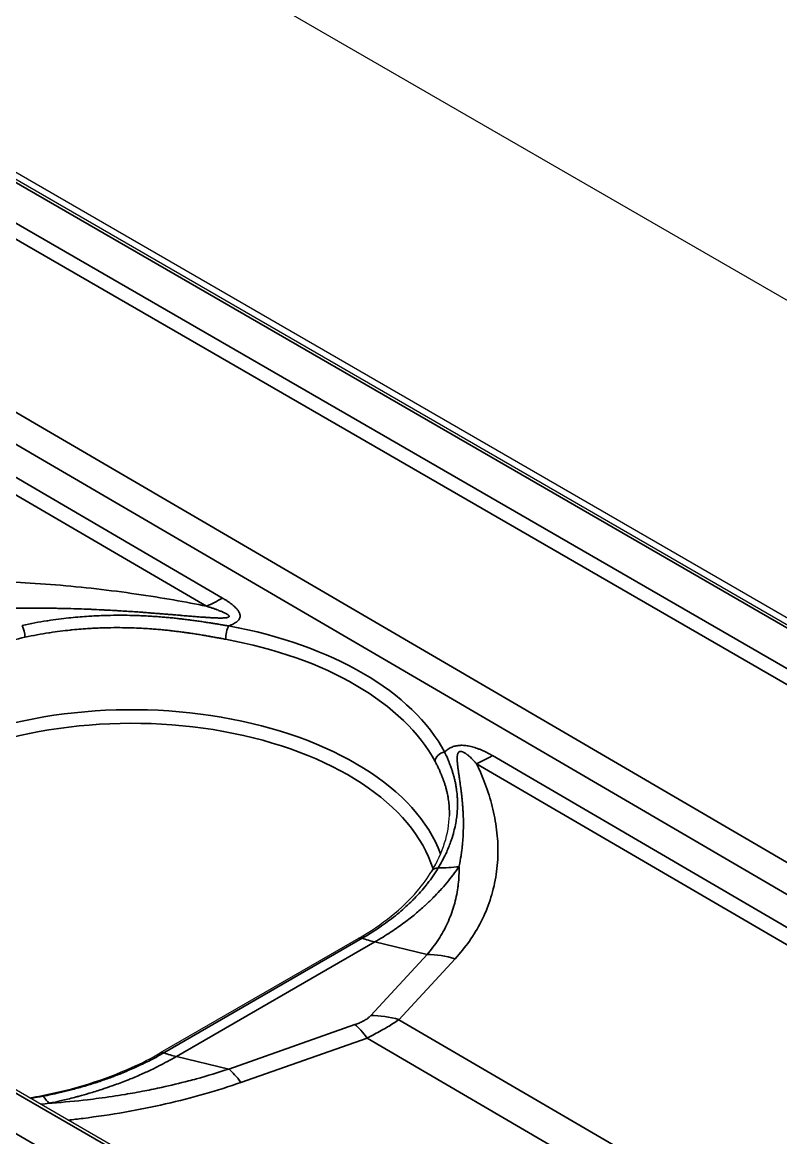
# Model space of a CAD drawing. Header units: millimetres. Extents: x 68 to 2000, y 100 to 2870.
# Drawn here: x 1219.78 to 1239, y 942.92 to 971.18 of the extents above; entities that cross this region are included whole.
import ezdxf

# ---------------------------------------------------------------- set-up
doc = ezdxf.new("R2010")
doc.units = ezdxf.units.MM
doc.header["$LTSCALE"] = 10
doc.layers.add('_Sichtbarkanten', color=7, linetype='Continuous', lineweight=25)
doc.layers.add('Sichtbar schmal (ISO)', color=7, linetype='Continuous', lineweight=35)

msp = doc.modelspace()

# ---------------------------------------------------------------- linework, layer by layer
at = {"layer": '_Sichtbarkanten'}
for p, q in [((1204.086, 984.388), (1557.64, 780.264)), ((1215.401, 969.636), (1532.191, 786.737)), ((1215.93, 969.507), (1531.866, 787.102)), ((1512.209, 775.207), (1195.431, 958.099)), ((1228.303, 947.969), (1223.279, 945.068))]:
    msp.add_line(p, q, dxfattribs=at)
for points in [[(1230.161, 949.676), (1230.447, 950.148), (1230.596, 950.63), (1230.606, 951.085)], [(1219.968, 943.933), (1220.072, 943.951), (1220.175, 943.97), (1220.278, 943.99)]]:
    msp.add_open_spline(points, degree=3, dxfattribs=at)
for points, knots in [([(1228.303, 947.969), (1228.907, 948.317), (1229.415, 948.728), (1229.932, 949.332), (1230.056, 949.502), (1230.161, 949.676)], [0, 0, 0, 0, 0.5181403, 0.5181403, 0.7140835, 0.7140835, 0.7140835, 0.7140835]), ([(1220.278, 943.99), (1221.094, 944.149), (1221.872, 944.392), (1222.807, 944.812), (1223.05, 944.936), (1223.279, 945.068)], [0, 0, 0, 0, 0.5210187, 0.5210187, 0.7172371, 0.7172371, 0.7172371, 0.7172371])]:
    msp.add_open_spline(points, degree=3, knots=knots, dxfattribs=at)
at = {"layer": 'Sichtbar schmal (ISO)'}
for p, q in [((1532.066, 786.724), (1215.276, 969.623)), ((1214.392, 969.106), (1531.17, 786.214)), ((1530.993, 785.911), (1214.216, 968.803)), ((1338.016, 892.207), (1214.216, 964.445)), ((1337.66, 891.603), (1213.86, 963.841)), ((1212.964, 963.529), (1224.855, 956.591)), ((1212.56, 963.323), (1224.452, 956.385)), ((1512.084, 775.195), (1195.306, 958.087)), ((1194.41, 957.576), (1511.201, 774.677)), ((1274.353, 927.714), (1231.698, 952.599)), ((1273.95, 927.508), (1231.295, 952.393)), ((1223.368, 945.07), (1228.396, 947.973)), ((1228.714, 947.879), (1223.687, 944.976)), ((1230.043, 947.563), (1228.714, 947.879)), ((1228.617, 946.018), (1230.043, 947.563)), ((1229.327, 945.911), (1230.753, 947.456)), ((1225.015, 944.661), (1228.214, 945.785)), ((1261.078, 927.387), (1229.327, 945.911)), ((1225.322, 944.321), (1228.52, 945.445)), ((1260.271, 926.921), (1228.52, 945.445)), ((1225.015, 944.661), (1223.687, 944.976))]:
    msp.add_line(p, q, dxfattribs=at)
for centre, major_axis, ratio, start_param, end_param in [((1224.874, 960.663), (-2.52, -4.319), 0.574329, 0.673643, 0.78801), ((1219.766, 955.731), (0.052, -0.244), 0.269739, 0.942106, 2.277328), ((1225.01, 955.682), (-0.045, -0.246), 0.238521, 3.782116, 5.333013), ((1222.56, 951.293), (8.296, -0.038), 0.580365, 0.302928, 1.273544), ((1222.559, 951.093), (8.046, -0.038), 0.580459, 0.303008, 1.273623), ((1222.559, 949.142), (8.004, 0), 0.57735, 0.21142, 2.356194), ((1222.559, 948.942), (7.754, 0), 0.57735, 0.176871, 2.356194), ((1230.484, 952.49), (-0.221, -0.118), 0.777277, 4.315957, 5.871744), ((1231.717, 956.671), (2.519, 4.319), 0.574299, 3.815209, 3.929578), ((1230.375, 949.547), (-0.214, 0.13), 0.761312, 5.358911, 6.283188), ((1229.324, 953.914), (-4.437, 2.305), 0.780416, 2.16659, 2.280296), ((1228.428, 947.752), (-0.125, 0.217), 0.589758, 5.691809, 6.283685), ((1227.716, 952.372), (-2.5, 4.33), 0.57735, 2.549653, 2.642415), ((1230.542, 945.317), (-1.838, 1.695), 0.802198, 5.25698, 5.569476), ((1229.116, 943.772), (-1.838, 1.695), 0.802198, 5.25698, 5.569476), ((1228.713, 943.539), (-0.829, 2.359), 0.270007, 5.552685, 5.865182), ((1222.689, 949.469), (-2.5, 4.33), 0.57735, 2.549653, 2.642415), ((1225.514, 942.415), (-0.829, 2.359), 0.270006, 5.552685, 5.865181), ((1220.023, 948.544), (0.846, -4.928), 0.236749, 5.857535, 5.971234)]:
    msp.add_ellipse(centre, major_axis=major_axis, ratio=ratio, start_param=start_param, end_param=end_param, dxfattribs=at)
for points in [[(1224.452, 956.385), (1224.19, 956.437), (1223.634, 956.543), (1222.686, 956.696), (1221.664, 956.83), (1220.621, 956.932), (1219.601, 956.998), (1218.624, 957.029), (1217.68, 957.027), (1216.698, 956.989), (1215.704, 956.908), (1215.076, 956.825), (1214.767, 956.775)], [(1224.855, 956.591), (1224.881, 956.576), (1224.93, 956.547), (1224.995, 956.504), (1225.053, 956.463), (1225.106, 956.424), (1225.151, 956.385), (1225.191, 956.347), (1225.225, 956.31), (1225.253, 956.275), (1225.275, 956.24), (1225.291, 956.206), (1225.3, 956.173), (1225.304, 956.143), (1225.302, 956.113), (1225.294, 956.085), (1225.281, 956.057), (1225.26, 956.028), (1225.23, 955.998), (1225.189, 955.968), (1225.139, 955.939), (1225.079, 955.911), (1225.034, 955.894), (1225.01, 955.886)], [(1219.997, 943.916), (1220.1, 943.934), (1220.205, 943.953), (1220.311, 943.973)], [(1220.47, 943.793), (1220.396, 943.784), (1220.324, 943.776), (1220.252, 943.769)]]:
    msp.add_open_spline(points, degree=3, dxfattribs=at)
for points, knots in [([(1224.452, 956.385), (1224.482, 956.375), (1224.511, 956.366), (1224.539, 956.357), (1224.566, 956.348), (1224.592, 956.339), (1224.617, 956.331), (1224.642, 956.322), (1224.666, 956.314), (1224.688, 956.306), (1224.71, 956.298), (1224.732, 956.29), (1224.752, 956.282), (1224.753, 956.281), (1224.755, 956.281), (1224.756, 956.28), (1224.775, 956.273), (1224.792, 956.266), (1224.809, 956.26), (1224.811, 956.259), (1224.812, 956.258), (1224.814, 956.258), (1224.83, 956.251), (1224.845, 956.245), (1224.859, 956.238), (1224.861, 956.238), (1224.863, 956.237), (1224.865, 956.236), (1224.878, 956.23), (1224.891, 956.224), (1224.903, 956.219), (1224.905, 956.218), (1224.907, 956.217), (1224.909, 956.216), (1224.92, 956.211), (1224.931, 956.205), (1224.941, 956.2), (1224.942, 956.199), (1224.944, 956.198), (1224.946, 956.197), (1224.955, 956.192), (1224.964, 956.187), (1224.971, 956.182), (1224.973, 956.182), (1224.974, 956.181), (1224.976, 956.18), (1224.983, 956.175), (1224.989, 956.171), (1224.995, 956.167), (1224.996, 956.166), (1224.997, 956.165), (1224.999, 956.164), (1225.004, 956.16), (1225.008, 956.156), (1225.012, 956.152), (1225.013, 956.151), (1225.013, 956.15), (1225.014, 956.15), (1225.017, 956.146), (1225.02, 956.143), (1225.022, 956.14), (1225.024, 956.136), (1225.025, 956.132), (1225.025, 956.128), (1225.025, 956.125), (1225.024, 956.121), (1225.022, 956.118), (1225.02, 956.115), (1225.016, 956.112), (1225.011, 956.109), (1225.01, 956.108), (1225.008, 956.107), (1225.007, 956.106), (1225.002, 956.104), (1224.997, 956.102), (1224.991, 956.1), (1224.988, 956.1), (1224.985, 956.099), (1224.983, 956.098), (1224.976, 956.096), (1224.968, 956.095), (1224.959, 956.094), (1224.955, 956.093), (1224.951, 956.092), (1224.947, 956.092), (1224.938, 956.091), (1224.928, 956.09), (1224.917, 956.089), (1224.912, 956.088), (1224.906, 956.088), (1224.9, 956.088), (1224.889, 956.087), (1224.877, 956.086), (1224.864, 956.086), (1224.857, 956.086), (1224.85, 956.086), (1224.843, 956.085), (1224.83, 956.085), (1224.815, 956.085), (1224.801, 956.085), (1224.792, 956.085), (1224.784, 956.085), (1224.775, 956.085), (1224.76, 956.086), (1224.745, 956.086), (1224.728, 956.086), (1224.718, 956.087), (1224.708, 956.087), (1224.698, 956.087), (1224.682, 956.088), (1224.665, 956.089), (1224.647, 956.089), (1224.636, 956.09), (1224.625, 956.09), (1224.613, 956.091), (1224.595, 956.092), (1224.577, 956.093), (1224.558, 956.094), (1224.545, 956.095), (1224.532, 956.095), (1224.518, 956.096), (1224.5, 956.097), (1224.48, 956.099), (1224.461, 956.1), (1224.446, 956.101), (1224.43, 956.102), (1224.415, 956.103), (1224.395, 956.104), (1224.374, 956.106), (1224.353, 956.107), (1224.336, 956.109), (1224.318, 956.11), (1224.3, 956.111), (1224.279, 956.113), (1224.257, 956.115), (1224.235, 956.116), (1224.215, 956.118), (1224.195, 956.119), (1224.174, 956.121), (1224.151, 956.123), (1224.128, 956.125), (1224.104, 956.127), (1224.082, 956.128), (1224.059, 956.13), (1224.035, 956.132), (1224.011, 956.134), (1223.986, 956.136), (1223.961, 956.138), (1223.935, 956.141), (1223.909, 956.143), (1223.882, 956.145), (1223.856, 956.147), (1223.83, 956.149), (1223.803, 956.152), (1223.774, 956.154), (1223.744, 956.157), (1223.714, 956.159), (1223.686, 956.161), (1223.659, 956.164), (1223.63, 956.166), (1223.597, 956.169), (1223.563, 956.172), (1223.528, 956.175), (1223.499, 956.177), (1223.47, 956.179), (1223.44, 956.182), (1223.402, 956.185), (1223.364, 956.188), (1223.324, 956.191), (1223.294, 956.194), (1223.263, 956.196), (1223.231, 956.199), (1223.189, 956.202), (1223.145, 956.205), (1223.1, 956.209), (1223.068, 956.211), (1223.035, 956.214), (1223.002, 956.216), (1222.954, 956.22), (1222.904, 956.224), (1222.853, 956.228), (1222.82, 956.23), (1222.786, 956.232), (1222.751, 956.235), (1222.696, 956.239), (1222.641, 956.243), (1222.583, 956.247), (1222.548, 956.249), (1222.512, 956.251), (1222.476, 956.254), (1222.415, 956.258), (1222.352, 956.262), (1222.287, 956.266), (1222.25, 956.268), (1222.213, 956.27), (1222.175, 956.272), (1222.106, 956.276), (1222.035, 956.28), (1221.962, 956.284), (1221.924, 956.286), (1221.885, 956.288), (1221.846, 956.29), (1221.768, 956.294), (1221.688, 956.298), (1221.606, 956.302), (1221.566, 956.303), (1221.526, 956.305), (1221.485, 956.307), (1221.398, 956.31), (1221.308, 956.314), (1221.215, 956.317), (1221.174, 956.318), (1221.132, 956.32), (1221.09, 956.321), (1220.991, 956.324), (1220.89, 956.326), (1220.783, 956.329), (1220.741, 956.329), (1220.697, 956.33), (1220.653, 956.331), (1220.54, 956.333), (1220.423, 956.334), (1220.302, 956.335), (1220.256, 956.335), (1220.211, 956.336), (1220.164, 956.336), (1220.035, 956.336), (1219.901, 956.336), (1219.763, 956.334), (1219.717, 956.334), (1219.671, 956.333), (1219.624, 956.332)], [0, 0, 0, 0, 0.0238095, 0.0238095, 0.0238095, 0.047619, 0.047619, 0.047619, 0.0714286, 0.0714286, 0.0714286, 0.0952381, 0.0952381, 0.0952381, 0.0969781, 0.0969781, 0.0969781, 0.1190476, 0.1190476, 0.1190476, 0.121223, 0.121223, 0.121223, 0.1428571, 0.1428571, 0.1428571, 0.1454672, 0.1454672, 0.1454672, 0.1666667, 0.1666667, 0.1666667, 0.1697096, 0.1697096, 0.1697096, 0.1904762, 0.1904762, 0.1904762, 0.1939527, 0.1939527, 0.1939527, 0.2142857, 0.2142857, 0.2142857, 0.2181982, 0.2181982, 0.2181982, 0.2380952, 0.2380952, 0.2380952, 0.2424508, 0.2424508, 0.2424508, 0.2619048, 0.2619048, 0.2619048, 0.2666986, 0.2666986, 0.2666986, 0.2857143, 0.2857143, 0.2857143, 0.3095238, 0.3095238, 0.3095238, 0.3333333, 0.3333333, 0.3333333, 0.3571429, 0.3571429, 0.3571429, 0.3636603, 0.3636603, 0.3636603, 0.3809524, 0.3809524, 0.3809524, 0.3879033, 0.3879033, 0.3879033, 0.4047619, 0.4047619, 0.4047619, 0.4121547, 0.4121547, 0.4121547, 0.4285714, 0.4285714, 0.4285714, 0.4363978, 0.4363978, 0.4363978, 0.452381, 0.452381, 0.452381, 0.4606345, 0.4606345, 0.4606345, 0.4761905, 0.4761905, 0.4761905, 0.4848842, 0.4848842, 0.4848842, 0.5, 0.5, 0.5, 0.5091343, 0.5091343, 0.5091343, 0.5238095, 0.5238095, 0.5238095, 0.5333787, 0.5333787, 0.5333787, 0.547619, 0.547619, 0.547619, 0.5576197, 0.5576197, 0.5576197, 0.5714286, 0.5714286, 0.5714286, 0.5818626, 0.5818626, 0.5818626, 0.5952381, 0.5952381, 0.5952381, 0.6061063, 0.6061063, 0.6061063, 0.6190476, 0.6190476, 0.6190476, 0.6303502, 0.6303502, 0.6303502, 0.6428571, 0.6428571, 0.6428571, 0.6545951, 0.6545951, 0.6545951, 0.6666667, 0.6666667, 0.6666667, 0.6788392, 0.6788392, 0.6788392, 0.6904762, 0.6904762, 0.6904762, 0.7030824, 0.7030824, 0.7030824, 0.7142857, 0.7142857, 0.7142857, 0.7273264, 0.7273264, 0.7273264, 0.7380952, 0.7380952, 0.7380952, 0.7515702, 0.7515702, 0.7515702, 0.7619048, 0.7619048, 0.7619048, 0.7758145, 0.7758145, 0.7758145, 0.7857143, 0.7857143, 0.7857143, 0.8000588, 0.8000588, 0.8000588, 0.8095238, 0.8095238, 0.8095238, 0.8243033, 0.8243033, 0.8243033, 0.8333333, 0.8333333, 0.8333333, 0.8485465, 0.8485465, 0.8485465, 0.8571429, 0.8571429, 0.8571429, 0.8727909, 0.8727909, 0.8727909, 0.8809524, 0.8809524, 0.8809524, 0.8970368, 0.8970368, 0.8970368, 0.9047619, 0.9047619, 0.9047619, 0.9212781, 0.9212781, 0.9212781, 0.9285714, 0.9285714, 0.9285714, 0.9455208, 0.9455208, 0.9455208, 0.952381, 0.952381, 0.952381, 0.9697265, 0.9697265, 0.9697265, 0.9761905, 0.9761905, 0.9761905, 0.9940813, 0.9940813, 0.9940813, 0.9999997, 0.9999997, 0.9999997, 0.9999997]), ([(1225.01, 955.886), (1224.975, 955.892), (1224.936, 955.898), (1224.895, 955.905), (1224.891, 955.906), (1224.887, 955.906), (1224.883, 955.907), (1224.846, 955.913), (1224.806, 955.92), (1224.765, 955.927), (1224.757, 955.928), (1224.749, 955.929), (1224.742, 955.93), (1224.702, 955.937), (1224.661, 955.943), (1224.617, 955.95), (1224.605, 955.952), (1224.593, 955.954), (1224.581, 955.956), (1224.54, 955.963), (1224.497, 955.969), (1224.452, 955.976), (1224.436, 955.979), (1224.419, 955.981), (1224.402, 955.984), (1224.359, 955.99), (1224.315, 955.997), (1224.269, 956.003), (1224.247, 956.007), (1224.225, 956.01), (1224.202, 956.013), (1224.158, 956.019), (1224.113, 956.025), (1224.067, 956.031), (1224.038, 956.035), (1224.009, 956.039), (1223.98, 956.043), (1223.936, 956.048), (1223.89, 956.054), (1223.843, 956.059), (1223.808, 956.063), (1223.771, 956.068), (1223.733, 956.072), (1223.689, 956.077), (1223.644, 956.081), (1223.597, 956.086), (1223.553, 956.091), (1223.507, 956.095), (1223.46, 956.099), (1223.416, 956.103), (1223.371, 956.107), (1223.326, 956.111), (1223.271, 956.115), (1223.214, 956.12), (1223.156, 956.124), (1223.113, 956.127), (1223.07, 956.129), (1223.025, 956.132), (1222.958, 956.136), (1222.889, 956.14), (1222.817, 956.143), (1222.777, 956.144), (1222.736, 956.146), (1222.694, 956.148), (1222.612, 956.15), (1222.527, 956.152), (1222.439, 956.154), (1222.402, 956.154), (1222.364, 956.155), (1222.326, 956.155), (1222.227, 956.155), (1222.124, 956.155), (1222.017, 956.153), (1221.984, 956.152), (1221.951, 956.151), (1221.918, 956.15), (1221.798, 956.147), (1221.674, 956.142), (1221.543, 956.135), (1221.517, 956.133), (1221.491, 956.132), (1221.465, 956.13), (1221.322, 956.121), (1221.172, 956.109), (1221.014, 956.092), (1220.997, 956.091), (1220.979, 956.089), (1220.962, 956.087), (1220.792, 956.069), (1220.615, 956.046), (1220.427, 956.018), (1220.419, 956.016), (1220.411, 956.015), (1220.403, 956.014), (1220.206, 955.983), (1219.999, 955.946), (1219.782, 955.9)], [0.0000001, 0.0000001, 0.0000001, 0.0000001, 0.0588235, 0.0588235, 0.0588235, 0.0646224, 0.0646224, 0.0646224, 0.1176471, 0.1176471, 0.1176471, 0.1272228, 0.1272228, 0.1272228, 0.1764706, 0.1764706, 0.1764706, 0.189773, 0.189773, 0.189773, 0.2352941, 0.2352941, 0.2352941, 0.2521256, 0.2521256, 0.2521256, 0.2941176, 0.2941176, 0.2941176, 0.3143832, 0.3143832, 0.3143832, 0.3529412, 0.3529412, 0.3529412, 0.3765824, 0.3765824, 0.3765824, 0.4117647, 0.4117647, 0.4117647, 0.4387874, 0.4387874, 0.4387874, 0.4705882, 0.4705882, 0.4705882, 0.501055, 0.501055, 0.501055, 0.5294118, 0.5294118, 0.5294118, 0.5633979, 0.5633979, 0.5633979, 0.5882353, 0.5882353, 0.5882353, 0.6258255, 0.6258255, 0.6258255, 0.6470588, 0.6470588, 0.6470588, 0.688354, 0.688354, 0.688354, 0.7058824, 0.7058824, 0.7058824, 0.7509911, 0.7509911, 0.7509911, 0.7647059, 0.7647059, 0.7647059, 0.8137758, 0.8137758, 0.8137758, 0.8235294, 0.8235294, 0.8235294, 0.8765024, 0.8765024, 0.8765024, 0.8823529, 0.8823529, 0.8823529, 0.9387553, 0.9387553, 0.9387553, 0.9411765, 0.9411765, 0.9411765, 1, 1, 1, 1]), ([(1219.85, 955.598), (1219.633, 955.551), (1219.418, 955.5), (1219.207, 955.443), (1219.202, 955.441), (1219.198, 955.44), (1219.193, 955.439), (1219, 955.386), (1218.81, 955.33), (1218.624, 955.269), (1218.603, 955.262), (1218.582, 955.255), (1218.56, 955.247), (1218.382, 955.188), (1218.207, 955.124), (1218.037, 955.057), (1218.011, 955.046), (1217.984, 955.036), (1217.958, 955.025), (1217.782, 954.954), (1217.61, 954.878), (1217.444, 954.799), (1217.427, 954.791), (1217.409, 954.783), (1217.392, 954.774), (1217.21, 954.686), (1217.035, 954.593), (1216.868, 954.497)], [0, 0, 0, 0, 0.195535, 0.195535, 0.195535, 0.2, 0.2, 0.2, 0.379333, 0.379333, 0.379333, 0.4, 0.4, 0.4, 0.573325, 0.573325, 0.573325, 0.6, 0.6, 0.6, 0.781023, 0.781023, 0.781023, 0.8, 0.8, 0.8, 1, 1, 1, 1]), ([(1224.936, 955.548), (1224.9, 955.554), (1224.862, 955.561), (1224.822, 955.569), (1224.818, 955.569), (1224.814, 955.57), (1224.81, 955.571), (1224.773, 955.578), (1224.735, 955.585), (1224.694, 955.592), (1224.687, 955.593), (1224.679, 955.595), (1224.672, 955.596), (1224.633, 955.603), (1224.592, 955.61), (1224.55, 955.618), (1224.538, 955.62), (1224.527, 955.622), (1224.515, 955.624), (1224.475, 955.631), (1224.433, 955.638), (1224.39, 955.646), (1224.373, 955.648), (1224.357, 955.651), (1224.34, 955.654), (1224.299, 955.661), (1224.256, 955.668), (1224.212, 955.675), (1224.19, 955.678), (1224.168, 955.682), (1224.146, 955.685), (1224.104, 955.692), (1224.06, 955.698), (1224.015, 955.705), (1223.987, 955.709), (1223.959, 955.713), (1223.93, 955.717), (1223.887, 955.723), (1223.843, 955.729), (1223.798, 955.735), (1223.763, 955.739), (1223.727, 955.744), (1223.691, 955.748), (1223.648, 955.754), (1223.604, 955.759), (1223.559, 955.764), (1223.516, 955.769), (1223.471, 955.774), (1223.425, 955.778), (1223.383, 955.783), (1223.34, 955.787), (1223.295, 955.791), (1223.242, 955.796), (1223.187, 955.8), (1223.13, 955.805), (1223.089, 955.808), (1223.047, 955.811), (1223.004, 955.814), (1222.938, 955.819), (1222.871, 955.823), (1222.801, 955.826), (1222.762, 955.828), (1222.722, 955.83), (1222.681, 955.832), (1222.602, 955.835), (1222.519, 955.838), (1222.434, 955.84), (1222.398, 955.84), (1222.361, 955.841), (1222.323, 955.841), (1222.227, 955.843), (1222.127, 955.843), (1222.023, 955.841), (1221.991, 955.841), (1221.959, 955.84), (1221.927, 955.839), (1221.811, 955.837), (1221.69, 955.832), (1221.563, 955.825), (1221.538, 955.824), (1221.512, 955.823), (1221.486, 955.821), (1221.347, 955.813), (1221.201, 955.801), (1221.048, 955.786), (1221.031, 955.784), (1221.014, 955.782), (1220.997, 955.78), (1220.832, 955.763), (1220.66, 955.741), (1220.477, 955.713), (1220.469, 955.712), (1220.461, 955.711), (1220.454, 955.71), (1220.262, 955.68), (1220.061, 955.643), (1219.85, 955.598)], [0.0000002, 0.0000002, 0.0000002, 0.0000002, 0.0588235, 0.0588235, 0.0588235, 0.0646216, 0.0646216, 0.0646216, 0.1176471, 0.1176471, 0.1176471, 0.1272213, 0.1272213, 0.1272213, 0.1764706, 0.1764706, 0.1764706, 0.1897709, 0.1897709, 0.1897709, 0.2352941, 0.2352941, 0.2352941, 0.2521237, 0.2521237, 0.2521237, 0.2941176, 0.2941176, 0.2941176, 0.3143815, 0.3143815, 0.3143815, 0.3529412, 0.3529412, 0.3529412, 0.3765808, 0.3765808, 0.3765808, 0.4117647, 0.4117647, 0.4117647, 0.4387859, 0.4387859, 0.4387859, 0.4705882, 0.4705882, 0.4705882, 0.5010536, 0.5010536, 0.5010536, 0.5294118, 0.5294118, 0.5294118, 0.5633966, 0.5633966, 0.5633966, 0.5882353, 0.5882353, 0.5882353, 0.6258244, 0.6258244, 0.6258244, 0.6470588, 0.6470588, 0.6470588, 0.6883529, 0.6883529, 0.6883529, 0.7058824, 0.7058824, 0.7058824, 0.7509902, 0.7509902, 0.7509902, 0.7647059, 0.7647059, 0.7647059, 0.8137749, 0.8137749, 0.8137749, 0.8235294, 0.8235294, 0.8235294, 0.8765017, 0.8765017, 0.8765017, 0.8823529, 0.8823529, 0.8823529, 0.9387544, 0.9387544, 0.9387544, 0.9411765, 0.9411765, 0.9411765, 1, 1, 1, 1]), ([(1231.698, 952.599), (1231.671, 952.615), (1231.617, 952.645), (1231.54, 952.685), (1231.465, 952.721), (1231.392, 952.753), (1231.32, 952.781), (1231.251, 952.804), (1231.184, 952.824), (1231.118, 952.84), (1231.053, 952.851), (1230.991, 952.859), (1230.932, 952.862), (1230.877, 952.86), (1230.827, 952.856), (1230.779, 952.848), (1230.729, 952.836), (1230.677, 952.819), (1230.626, 952.795), (1230.576, 952.766), (1230.529, 952.733), (1230.499, 952.707), (1230.485, 952.693)], [0.0000002, 0.0000002, 0.0000002, 0.0000002, 0.05, 0.1, 0.15, 0.2, 0.25, 0.3, 0.35, 0.4, 0.45, 0.5, 0.55, 0.6, 0.65, 0.7, 0.75, 0.8, 0.85, 0.9, 0.95, 1, 1, 1, 1]), ([(1230.325, 949.755), (1230.397, 949.875), (1230.458, 949.99), (1230.51, 950.099), (1230.514, 950.107), (1230.517, 950.116), (1230.521, 950.124), (1230.567, 950.224), (1230.606, 950.318), (1230.638, 950.408), (1230.643, 950.423), (1230.649, 950.438), (1230.654, 950.453), (1230.681, 950.535), (1230.704, 950.612), (1230.723, 950.686), (1230.729, 950.707), (1230.733, 950.727), (1230.738, 950.746), (1230.754, 950.813), (1230.766, 950.876), (1230.776, 950.937), (1230.78, 950.961), (1230.784, 950.984), (1230.787, 951.008), (1230.794, 951.061), (1230.8, 951.113), (1230.804, 951.163), (1230.806, 951.189), (1230.808, 951.215), (1230.809, 951.241), (1230.811, 951.284), (1230.812, 951.326), (1230.813, 951.366), (1230.813, 951.395), (1230.812, 951.422), (1230.812, 951.45), (1230.811, 951.484), (1230.809, 951.518), (1230.807, 951.551), (1230.805, 951.58), (1230.803, 951.609), (1230.8, 951.637), (1230.797, 951.665), (1230.794, 951.691), (1230.791, 951.718), (1230.787, 951.748), (1230.782, 951.777), (1230.778, 951.806), (1230.774, 951.828), (1230.771, 951.849), (1230.767, 951.87), (1230.761, 951.9), (1230.755, 951.93), (1230.748, 951.959), (1230.745, 951.975), (1230.741, 951.992), (1230.737, 952.008), (1230.729, 952.039), (1230.722, 952.068), (1230.714, 952.097), (1230.71, 952.11), (1230.707, 952.122), (1230.703, 952.134), (1230.694, 952.165), (1230.685, 952.194), (1230.676, 952.223), (1230.673, 952.232), (1230.67, 952.241), (1230.667, 952.249), (1230.657, 952.28), (1230.647, 952.309), (1230.637, 952.337), (1230.635, 952.343), (1230.632, 952.349), (1230.63, 952.355), (1230.619, 952.385), (1230.608, 952.413), (1230.597, 952.441), (1230.596, 952.444), (1230.595, 952.447), (1230.593, 952.45), (1230.581, 952.479), (1230.569, 952.508), (1230.558, 952.534), (1230.557, 952.536), (1230.557, 952.537), (1230.556, 952.538), (1230.544, 952.566), (1230.532, 952.593), (1230.52, 952.618), (1230.508, 952.645), (1230.496, 952.67), (1230.485, 952.693)], [0, 0, 0, 0, 0.0579749, 0.0579749, 0.0579749, 0.0625, 0.0625, 0.0625, 0.1159661, 0.1159661, 0.1159661, 0.125, 0.125, 0.125, 0.1741164, 0.1741164, 0.1741164, 0.1875, 0.1875, 0.1875, 0.2323899, 0.2323899, 0.2323899, 0.25, 0.25, 0.25, 0.2907805, 0.2907805, 0.2907805, 0.3125, 0.3125, 0.3125, 0.3492703, 0.3492703, 0.3492703, 0.375, 0.375, 0.375, 0.4078512, 0.4078512, 0.4078512, 0.4375, 0.4375, 0.4375, 0.4665079, 0.4665079, 0.4665079, 0.5, 0.5, 0.5, 0.5252325, 0.5252325, 0.5252325, 0.5625, 0.5625, 0.5625, 0.58401, 0.58401, 0.58401, 0.625, 0.625, 0.625, 0.6427818, 0.6427818, 0.6427818, 0.6875, 0.6875, 0.6875, 0.7014783, 0.7014783, 0.7014783, 0.75, 0.75, 0.75, 0.7600914, 0.7600914, 0.7600914, 0.8125, 0.8125, 0.8125, 0.8183235, 0.8183235, 0.8183235, 0.875, 0.875, 0.875, 0.8775, 0.8775, 0.8775, 0.9375, 0.9375, 0.9375, 1, 1, 1, 1]), ([(1231.295, 952.393), (1231.28, 952.41), (1231.265, 952.427), (1231.25, 952.443), (1231.236, 952.458), (1231.222, 952.473), (1231.208, 952.488), (1231.194, 952.502), (1231.18, 952.515), (1231.167, 952.528), (1231.166, 952.529), (1231.165, 952.53), (1231.164, 952.531), (1231.152, 952.543), (1231.14, 952.554), (1231.128, 952.565), (1231.127, 952.566), (1231.126, 952.567), (1231.125, 952.568), (1231.114, 952.578), (1231.103, 952.588), (1231.092, 952.597), (1231.09, 952.598), (1231.089, 952.599), (1231.088, 952.601), (1231.077, 952.609), (1231.067, 952.618), (1231.057, 952.625), (1231.055, 952.627), (1231.054, 952.628), (1231.052, 952.629), (1231.043, 952.636), (1231.033, 952.643), (1231.024, 952.65), (1231.022, 952.651), (1231.021, 952.652), (1231.019, 952.653), (1231.01, 952.659), (1231.001, 952.665), (1230.993, 952.67), (1230.991, 952.671), (1230.989, 952.672), (1230.988, 952.673), (1230.979, 952.677), (1230.972, 952.682), (1230.964, 952.685), (1230.962, 952.686), (1230.96, 952.687), (1230.958, 952.688), (1230.951, 952.691), (1230.944, 952.694), (1230.937, 952.697), (1230.936, 952.697), (1230.934, 952.698), (1230.932, 952.699), (1230.926, 952.701), (1230.92, 952.702), (1230.914, 952.703), (1230.912, 952.704), (1230.911, 952.704), (1230.909, 952.704), (1230.904, 952.705), (1230.899, 952.706), (1230.894, 952.706), (1230.892, 952.706), (1230.891, 952.706), (1230.889, 952.706), (1230.885, 952.706), (1230.88, 952.705), (1230.876, 952.705), (1230.875, 952.704), (1230.873, 952.704), (1230.871, 952.703), (1230.867, 952.702), (1230.864, 952.701), (1230.86, 952.699), (1230.858, 952.698), (1230.857, 952.698), (1230.855, 952.697), (1230.851, 952.695), (1230.848, 952.692), (1230.845, 952.689), (1230.843, 952.688), (1230.841, 952.686), (1230.84, 952.684), (1230.837, 952.681), (1230.834, 952.677), (1230.831, 952.673), (1230.83, 952.671), (1230.828, 952.668), (1230.827, 952.666), (1230.824, 952.661), (1230.822, 952.657), (1230.82, 952.651), (1230.819, 952.648), (1230.818, 952.645), (1230.817, 952.641), (1230.815, 952.636), (1230.813, 952.63), (1230.812, 952.624), (1230.811, 952.62), (1230.81, 952.616), (1230.81, 952.611), (1230.809, 952.605), (1230.808, 952.598), (1230.807, 952.591), (1230.806, 952.586), (1230.806, 952.581), (1230.805, 952.576), (1230.805, 952.569), (1230.804, 952.561), (1230.804, 952.554), (1230.804, 952.548), (1230.804, 952.541), (1230.804, 952.535), (1230.804, 952.527), (1230.804, 952.52), (1230.804, 952.512), (1230.804, 952.505), (1230.804, 952.497), (1230.805, 952.49), (1230.805, 952.482), (1230.805, 952.474), (1230.806, 952.465), (1230.806, 952.457), (1230.807, 952.449), (1230.807, 952.441), (1230.808, 952.432), (1230.809, 952.424), (1230.81, 952.415), (1230.81, 952.406), (1230.811, 952.396), (1230.812, 952.387), (1230.813, 952.378), (1230.814, 952.369), (1230.815, 952.359), (1230.816, 952.349), (1230.818, 952.338), (1230.819, 952.327), (1230.82, 952.318), (1230.821, 952.309), (1230.822, 952.299), (1230.824, 952.287), (1230.825, 952.275), (1230.827, 952.262), (1230.828, 952.253), (1230.83, 952.243), (1230.831, 952.233), (1230.833, 952.219), (1230.835, 952.205), (1230.837, 952.191), (1230.838, 952.181), (1230.84, 952.17), (1230.841, 952.16), (1230.844, 952.145), (1230.846, 952.129), (1230.848, 952.112), (1230.85, 952.102), (1230.851, 952.091), (1230.853, 952.081), (1230.855, 952.063), (1230.858, 952.045), (1230.861, 952.027), (1230.862, 952.016), (1230.864, 952.005), (1230.866, 951.994), (1230.868, 951.974), (1230.871, 951.954), (1230.874, 951.933), (1230.876, 951.922), (1230.878, 951.91), (1230.879, 951.899), (1230.882, 951.876), (1230.886, 951.853), (1230.889, 951.829), (1230.89, 951.818), (1230.892, 951.806), (1230.894, 951.795), (1230.897, 951.769), (1230.9, 951.743), (1230.904, 951.716), (1230.905, 951.704), (1230.907, 951.693), (1230.908, 951.681), (1230.912, 951.652), (1230.915, 951.622), (1230.919, 951.592), (1230.92, 951.58), (1230.921, 951.568), (1230.923, 951.556), (1230.926, 951.524), (1230.929, 951.49), (1230.933, 951.456), (1230.934, 951.444), (1230.935, 951.432), (1230.936, 951.42), (1230.939, 951.384), (1230.942, 951.347), (1230.945, 951.309), (1230.946, 951.297), (1230.947, 951.286), (1230.948, 951.274), (1230.95, 951.234), (1230.953, 951.192), (1230.955, 951.149), (1230.956, 951.138), (1230.956, 951.126), (1230.957, 951.115), (1230.959, 951.07), (1230.96, 951.023), (1230.961, 950.975), (1230.961, 950.964), (1230.961, 950.953), (1230.962, 950.941), (1230.962, 950.891), (1230.962, 950.839), (1230.962, 950.784), (1230.962, 950.773), (1230.961, 950.763), (1230.961, 950.752), (1230.96, 950.695), (1230.958, 950.636), (1230.955, 950.574), (1230.954, 950.564), (1230.954, 950.554), (1230.953, 950.543), (1230.949, 950.479), (1230.944, 950.412), (1230.937, 950.343), (1230.936, 950.333), (1230.935, 950.324), (1230.934, 950.314), (1230.927, 950.242), (1230.917, 950.167), (1230.905, 950.088), (1230.904, 950.079), (1230.903, 950.071), (1230.902, 950.062), (1230.889, 949.981), (1230.873, 949.896), (1230.854, 949.807), (1230.853, 949.8), (1230.851, 949.793), (1230.85, 949.785)], [0, 0, 0, 0, 0.0238095, 0.0238095, 0.0238095, 0.047619, 0.047619, 0.047619, 0.0714286, 0.0714286, 0.0714286, 0.073042, 0.073042, 0.073042, 0.0952381, 0.0952381, 0.0952381, 0.0973899, 0.0973899, 0.0973899, 0.1190476, 0.1190476, 0.1190476, 0.1217387, 0.1217387, 0.1217387, 0.1428571, 0.1428571, 0.1428571, 0.146086, 0.146086, 0.146086, 0.1666667, 0.1666667, 0.1666667, 0.1704312, 0.1704312, 0.1704312, 0.1904762, 0.1904762, 0.1904762, 0.1947745, 0.1947745, 0.1947745, 0.2142857, 0.2142857, 0.2142857, 0.2191217, 0.2191217, 0.2191217, 0.2380952, 0.2380952, 0.2380952, 0.243478, 0.243478, 0.243478, 0.2619048, 0.2619048, 0.2619048, 0.2678559, 0.2678559, 0.2678559, 0.2857143, 0.2857143, 0.2857143, 0.2922204, 0.2922204, 0.2922204, 0.3095238, 0.3095238, 0.3095238, 0.3165245, 0.3165245, 0.3165245, 0.3333333, 0.3333333, 0.3333333, 0.3408479, 0.3408479, 0.3408479, 0.3571429, 0.3571429, 0.3571429, 0.3651994, 0.3651994, 0.3651994, 0.3809524, 0.3809524, 0.3809524, 0.3895629, 0.3895629, 0.3895629, 0.4047619, 0.4047619, 0.4047619, 0.4139061, 0.4139061, 0.4139061, 0.4285714, 0.4285714, 0.4285714, 0.4382415, 0.4382415, 0.4382415, 0.452381, 0.452381, 0.452381, 0.4625957, 0.4625957, 0.4625957, 0.4761905, 0.4761905, 0.4761905, 0.48695, 0.48695, 0.48695, 0.5, 0.5, 0.5, 0.5112979, 0.5112979, 0.5112979, 0.5238095, 0.5238095, 0.5238095, 0.5356395, 0.5356395, 0.5356395, 0.547619, 0.547619, 0.547619, 0.5599855, 0.5599855, 0.5599855, 0.5714286, 0.5714286, 0.5714286, 0.5843325, 0.5843325, 0.5843325, 0.5952381, 0.5952381, 0.5952381, 0.6086791, 0.6086791, 0.6086791, 0.6190476, 0.6190476, 0.6190476, 0.633027, 0.633027, 0.633027, 0.6428571, 0.6428571, 0.6428571, 0.6573751, 0.6573751, 0.6573751, 0.6666667, 0.6666667, 0.6666667, 0.6817209, 0.6817209, 0.6817209, 0.6904762, 0.6904762, 0.6904762, 0.7060672, 0.7060672, 0.7060672, 0.7142857, 0.7142857, 0.7142857, 0.7304135, 0.7304135, 0.7304135, 0.7380952, 0.7380952, 0.7380952, 0.7547603, 0.7547603, 0.7547603, 0.7619048, 0.7619048, 0.7619048, 0.7791104, 0.7791104, 0.7791104, 0.7857143, 0.7857143, 0.7857143, 0.8034605, 0.8034605, 0.8034605, 0.8095238, 0.8095238, 0.8095238, 0.8278039, 0.8278039, 0.8278039, 0.8333333, 0.8333333, 0.8333333, 0.8521478, 0.8521478, 0.8521478, 0.8571429, 0.8571429, 0.8571429, 0.8764955, 0.8764955, 0.8764955, 0.8809524, 0.8809524, 0.8809524, 0.9008431, 0.9008431, 0.9008431, 0.9047619, 0.9047619, 0.9047619, 0.9251914, 0.9251914, 0.9251914, 0.9285714, 0.9285714, 0.9285714, 0.9495379, 0.9495379, 0.9495379, 0.952381, 0.952381, 0.952381, 0.9738888, 0.9738888, 0.9738888, 0.9761905, 0.9761905, 0.9761905, 0.9982248, 0.9982248, 0.9982248, 0.9999998, 0.9999998, 0.9999998, 0.9999998]), ([(1230.606, 951.085), (1230.606, 951.112), (1230.607, 951.138), (1230.606, 951.164), (1230.606, 951.192), (1230.605, 951.218), (1230.604, 951.245), (1230.603, 951.278), (1230.6, 951.311), (1230.598, 951.342), (1230.595, 951.371), (1230.593, 951.399), (1230.589, 951.426), (1230.586, 951.453), (1230.583, 951.479), (1230.579, 951.504), (1230.574, 951.533), (1230.569, 951.562), (1230.564, 951.59), (1230.56, 951.61), (1230.556, 951.631), (1230.552, 951.651), (1230.545, 951.681), (1230.539, 951.709), (1230.532, 951.737), (1230.527, 951.753), (1230.523, 951.769), (1230.519, 951.785), (1230.511, 951.814), (1230.503, 951.843), (1230.494, 951.871), (1230.49, 951.883), (1230.486, 951.895), (1230.482, 951.907), (1230.473, 951.936), (1230.463, 951.965), (1230.453, 951.992), (1230.45, 952.001), (1230.447, 952.01), (1230.443, 952.018), (1230.433, 952.047), (1230.421, 952.076), (1230.41, 952.103), (1230.408, 952.109), (1230.406, 952.114), (1230.403, 952.12), (1230.391, 952.149), (1230.379, 952.177), (1230.367, 952.203), (1230.366, 952.206), (1230.364, 952.209), (1230.363, 952.212), (1230.35, 952.241), (1230.337, 952.268), (1230.324, 952.295), (1230.324, 952.296), (1230.323, 952.297), (1230.323, 952.298), (1230.309, 952.326), (1230.296, 952.352), (1230.283, 952.377), (1230.27, 952.403), (1230.257, 952.427), (1230.245, 952.451)], [0.32512, 0.32512, 0.32512, 0.32512, 0.3492711, 0.3492711, 0.3492711, 0.375, 0.375, 0.375, 0.407852, 0.407852, 0.407852, 0.4375, 0.4375, 0.4375, 0.4665087, 0.4665087, 0.4665087, 0.5, 0.5, 0.5, 0.5252335, 0.5252335, 0.5252335, 0.5625, 0.5625, 0.5625, 0.5840109, 0.5840109, 0.5840109, 0.625, 0.625, 0.625, 0.6427828, 0.6427828, 0.6427828, 0.6875, 0.6875, 0.6875, 0.7014794, 0.7014794, 0.7014794, 0.75, 0.75, 0.75, 0.7600925, 0.7600925, 0.7600925, 0.8125, 0.8125, 0.8125, 0.8183246, 0.8183246, 0.8183246, 0.875, 0.875, 0.875, 0.8775005, 0.8775005, 0.8775005, 0.9375, 0.9375, 0.9375, 1, 1, 1, 1]), ([(1230.753, 947.456), (1230.882, 947.597), (1231.123, 947.894), (1231.424, 948.39), (1231.652, 948.934), (1231.796, 949.514), (1231.851, 950.116), (1231.817, 950.725), (1231.703, 951.32), (1231.524, 951.882), (1231.375, 952.227), (1231.295, 952.393)], [0, 0, 0, 0, 0.1111111, 0.2222222, 0.3333333, 0.4444444, 0.5555556, 0.6666667, 0.7777778, 0.8888889, 0.9999997, 0.9999997, 0.9999997, 0.9999997]), ([(1228.396, 947.973), (1228.563, 948.07), (1228.723, 948.171), (1228.876, 948.276), (1228.88, 948.279), (1228.883, 948.281), (1228.887, 948.284), (1229.027, 948.38), (1229.16, 948.481), (1229.286, 948.584), (1229.301, 948.596), (1229.315, 948.608), (1229.33, 948.621), (1229.45, 948.721), (1229.564, 948.825), (1229.671, 948.931), (1229.687, 948.947), (1229.703, 948.964), (1229.719, 948.98), (1229.828, 949.092), (1229.93, 949.206), (1230.023, 949.323), (1230.033, 949.335), (1230.042, 949.347), (1230.052, 949.359), (1230.153, 949.488), (1230.244, 949.62), (1230.325, 949.755)], [0, 0, 0, 0, 0.1954154, 0.1954154, 0.1954154, 0.2, 0.2, 0.2, 0.3792722, 0.3792722, 0.3792722, 0.4, 0.4, 0.4, 0.5735416, 0.5735416, 0.5735416, 0.6, 0.6, 0.6, 0.7814592, 0.7814592, 0.7814592, 0.8, 0.8, 0.8, 0.9999995, 0.9999995, 0.9999995, 0.9999995]), ([(1230.85, 949.785), (1230.802, 949.715), (1230.752, 949.646), (1230.7, 949.578), (1230.699, 949.577), (1230.699, 949.576), (1230.698, 949.575), (1230.648, 949.508), (1230.595, 949.443), (1230.542, 949.378), (1230.541, 949.377), (1230.54, 949.376), (1230.539, 949.375), (1230.486, 949.311), (1230.431, 949.248), (1230.374, 949.186), (1230.372, 949.183), (1230.37, 949.181), (1230.367, 949.179), (1230.311, 949.117), (1230.252, 949.056), (1230.191, 948.994), (1230.189, 948.992), (1230.186, 948.989), (1230.183, 948.987), (1230.121, 948.924), (1230.055, 948.861), (1229.985, 948.797), (1229.983, 948.796), (1229.981, 948.794), (1229.979, 948.792), (1229.906, 948.726), (1229.829, 948.658), (1229.744, 948.588), (1229.659, 948.518), (1229.567, 948.446), (1229.465, 948.37), (1229.462, 948.368), (1229.459, 948.366), (1229.456, 948.364), (1229.357, 948.29), (1229.249, 948.214), (1229.128, 948.134), (1229.124, 948.132), (1229.12, 948.129), (1229.116, 948.127), (1228.995, 948.047), (1228.861, 947.964), (1228.714, 947.879)], [0, 0, 0, 0, 0.111111, 0.111111, 0.111111, 0.112754, 0.112754, 0.112754, 0.220696, 0.220696, 0.220696, 0.222222, 0.222222, 0.222222, 0.329306, 0.329306, 0.329306, 0.333333, 0.333333, 0.333333, 0.439954, 0.439954, 0.439954, 0.444444, 0.444444, 0.444444, 0.552658, 0.552658, 0.552658, 0.555556, 0.555556, 0.555556, 0.666667, 0.666667, 0.666667, 0.777778, 0.777778, 0.777778, 0.780984, 0.780984, 0.780984, 0.888889, 0.888889, 0.888889, 0.892435, 0.892435, 0.892435, 1, 1, 1, 1]), ([(1230.043, 947.563), (1230.145, 947.683), (1230.24, 947.809), (1230.327, 947.941), (1230.328, 947.943), (1230.329, 947.944), (1230.33, 947.946), (1230.415, 948.077), (1230.491, 948.214), (1230.558, 948.357), (1230.623, 948.498), (1230.679, 948.645), (1230.723, 948.796), (1230.725, 948.8), (1230.726, 948.804), (1230.727, 948.809), (1230.769, 948.954), (1230.801, 949.103), (1230.822, 949.254), (1230.823, 949.266), (1230.825, 949.277), (1230.826, 949.289), (1230.845, 949.434), (1230.853, 949.581), (1230.851, 949.729), (1230.851, 949.748), (1230.85, 949.767), (1230.85, 949.785)], [0, 0, 0, 0, 0.2, 0.2, 0.2, 0.202363, 0.202363, 0.202363, 0.4, 0.4, 0.4, 0.594521, 0.594521, 0.594521, 0.6, 0.6, 0.6, 0.785908, 0.785908, 0.785908, 0.8, 0.8, 0.8, 0.977768, 0.977768, 0.977768, 1, 1, 1, 1]), ([(1228.214, 945.785), (1228.252, 945.798), (1228.323, 945.826), (1228.415, 945.869), (1228.494, 945.915), (1228.562, 945.964), (1228.6, 946), (1228.617, 946.018)], [0.0000017, 0.0000017, 0.0000017, 0.0000017, 0.2, 0.4, 0.6, 0.8, 1, 1, 1, 1]), ([(1228.52, 945.445), (1228.586, 945.478), (1228.649, 945.51), (1228.709, 945.542), (1228.769, 945.574), (1228.826, 945.605), (1228.881, 945.636), (1228.936, 945.667), (1228.989, 945.697), (1229.04, 945.728), (1229.091, 945.758), (1229.141, 945.788), (1229.188, 945.819), (1229.236, 945.849), (1229.283, 945.88), (1229.327, 945.911)], [0.0000009, 0.0000009, 0.0000009, 0.0000009, 0.2, 0.2, 0.2, 0.4, 0.4, 0.4, 0.6, 0.6, 0.6, 0.8, 0.8, 0.8, 1, 1, 1, 1]), ([(1220.311, 943.973), (1220.445, 943.999), (1220.577, 944.027), (1220.708, 944.057), (1220.801, 944.079), (1220.894, 944.101), (1220.985, 944.124), (1221.008, 944.13), (1221.031, 944.136), (1221.054, 944.142), (1221.16, 944.17), (1221.264, 944.199), (1221.368, 944.23), (1221.457, 944.256), (1221.546, 944.283), (1221.634, 944.312), (1221.645, 944.316), (1221.657, 944.319), (1221.669, 944.323), (1221.771, 944.357), (1221.873, 944.392), (1221.974, 944.428), (1222.067, 944.462), (1222.16, 944.497), (1222.251, 944.533), (1222.264, 944.539), (1222.277, 944.544), (1222.29, 944.549), (1222.404, 944.595), (1222.516, 944.643), (1222.626, 944.692), (1222.695, 944.723), (1222.764, 944.755), (1222.831, 944.787), (1222.883, 944.812), (1222.935, 944.838), (1222.986, 944.863), (1223.117, 944.93), (1223.245, 944.999), (1223.368, 945.07)], [0, 0, 0, 0, 0.116962, 0.116962, 0.116962, 0.2, 0.2, 0.2, 0.220932, 0.220932, 0.220932, 0.316883, 0.316883, 0.316883, 0.4, 0.4, 0.4, 0.411023, 0.411023, 0.411023, 0.508784, 0.508784, 0.508784, 0.6, 0.6, 0.6, 0.613123, 0.613123, 0.613123, 0.72762, 0.72762, 0.72762, 0.8, 0.8, 0.8, 0.855719, 0.855719, 0.855719, 1, 1, 1, 1]), ([(1223.687, 944.976), (1223.535, 944.889), (1223.387, 944.81), (1223.246, 944.738), (1223.204, 944.717), (1223.164, 944.697), (1223.123, 944.678), (1223.026, 944.631), (1222.933, 944.587), (1222.841, 944.546), (1222.73, 944.496), (1222.622, 944.451), (1222.519, 944.409), (1222.502, 944.402), (1222.486, 944.395), (1222.47, 944.389), (1222.351, 944.341), (1222.236, 944.298), (1222.125, 944.258), (1222.042, 944.228), (1221.962, 944.2), (1221.882, 944.173), (1221.853, 944.163), (1221.825, 944.154), (1221.797, 944.145), (1221.689, 944.11), (1221.583, 944.076), (1221.475, 944.045), (1221.391, 944.02), (1221.307, 943.996), (1221.222, 943.973), (1221.197, 943.966), (1221.172, 943.959), (1221.147, 943.953), (1221.037, 943.923), (1220.925, 943.895), (1220.811, 943.869), (1220.724, 943.848), (1220.636, 943.828), (1220.548, 943.809), (1220.522, 943.804), (1220.496, 943.798), (1220.47, 943.793)], [0, 0, 0, 0, 0.1111111, 0.1111111, 0.1111111, 0.1436697, 0.1436697, 0.1436697, 0.2222222, 0.2222222, 0.2222222, 0.3182694, 0.3182694, 0.3182694, 0.3333333, 0.3333333, 0.3333333, 0.4444444, 0.4444444, 0.4444444, 0.5263579, 0.5263579, 0.5263579, 0.5555556, 0.5555556, 0.5555556, 0.6666667, 0.6666667, 0.6666667, 0.7525527, 0.7525527, 0.7525527, 0.7777778, 0.7777778, 0.7777778, 0.8888889, 0.8888889, 0.8888889, 0.9746557, 0.9746557, 0.9746557, 0.9999991, 0.9999991, 0.9999991, 0.9999991]), ([(1223.368, 945.07), (1223.353, 945.076), (1223.338, 945.079), (1223.324, 945.079), (1223.31, 945.079), (1223.297, 945.076), (1223.285, 945.071), (1223.283, 945.07), (1223.281, 945.069), (1223.279, 945.068)], [0, 0, 0, 0, 0.2, 0.2, 0.2, 0.4, 0.4, 0.4, 0.4352078, 0.4352078, 0.4352078, 0.4352078]), ([(1220.47, 943.793), (1220.493, 943.794), (1220.516, 943.796), (1220.539, 943.798), (1220.841, 943.82), (1221.14, 943.849), (1221.437, 943.884), (1221.534, 943.895), (1221.63, 943.907), (1221.726, 943.92), (1221.948, 943.949), (1222.169, 943.982), (1222.387, 944.018), (1222.555, 944.046), (1222.722, 944.076), (1222.887, 944.108), (1223.03, 944.135), (1223.172, 944.164), (1223.313, 944.195), (1223.546, 944.246), (1223.774, 944.3), (1223.997, 944.358), (1224.064, 944.375), (1224.13, 944.393), (1224.196, 944.411), (1224.48, 944.489), (1224.753, 944.573), (1225.015, 944.661)], [0.0000006, 0.0000006, 0.0000006, 0.0000006, 0.0143336, 0.0143336, 0.0143336, 0.2, 0.2, 0.2, 0.2603996, 0.2603996, 0.2603996, 0.4, 0.4, 0.4, 0.5069944, 0.5069944, 0.5069944, 0.6, 0.6, 0.6, 0.7536863, 0.7536863, 0.7536863, 0.8, 0.8, 0.8, 1, 1, 1, 1]), ([(1220.948, 943.367), (1221.073, 943.381), (1221.197, 943.396), (1221.321, 943.411), (1221.68, 943.456), (1222.032, 943.508), (1222.381, 943.569), (1222.731, 943.63), (1223.077, 943.699), (1223.416, 943.776), (1223.755, 943.854), (1224.087, 943.939), (1224.405, 944.029), (1224.724, 944.12), (1225.028, 944.217), (1225.322, 944.321)], [0.5171782, 0.5171782, 0.5171782, 0.5171782, 0.5555556, 0.5555556, 0.5555556, 0.6666667, 0.6666667, 0.6666667, 0.7777778, 0.7777778, 0.7777778, 0.8888889, 0.8888889, 0.8888889, 1, 1, 1, 1])]:
    msp.add_open_spline(points, degree=3, knots=knots, dxfattribs=at)

doc.saveas('drawing.dxf')
